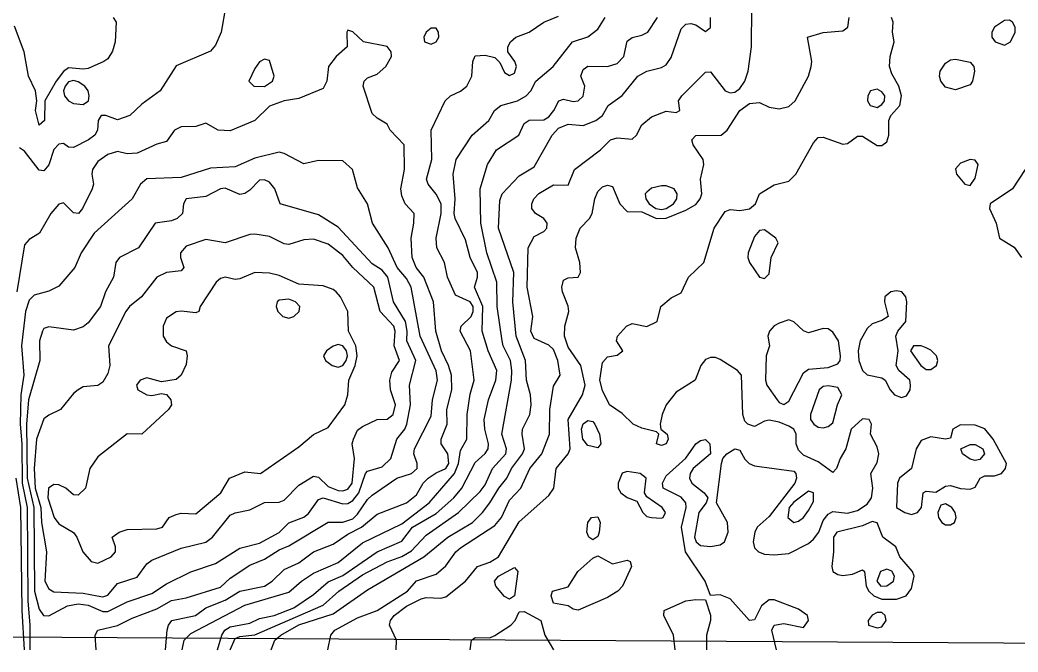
# Model space of a CAD drawing. Extents: x 425119 to 428731, y 1576976 to 1581037.
# Drawn here: x 427095 to 427706, y 1576976 to 1577363 of the extents above; entities that cross this region are included whole.
import ezdxf

# ---------------------------------------------------------------- set-up
doc = ezdxf.new("R2010")
doc.units = 21
doc.header["$MEASUREMENT"] = 0
for name, color, linetype in [('C-TOPO-MAJR', 3, 'Continuous'), ('C-TOPO-MINR', 8, 'Continuous'), ('G-ANNO-AOI', 6, 'Continuous')]:
    doc.layers.add(name, color=color, linetype=linetype)

msp = doc.modelspace()

# ---------------------------------------------------------------- linework, layer by layer
at = {"layer": 'C-TOPO-MAJR'}
for points, elevation in [([(427283.21, 1576977.5), (427285.05, 1576986.5), (427287.6, 1576989.5), (427301.5, 1576997.08), (427313.5, 1577001.67), (427331.95, 1577013.5), (427337.5, 1577019.65), (427349.5, 1577023.89), (427355.5, 1577028.83), (427361.57, 1577037.5), (427364.5, 1577040.01), (427385.5, 1577053.51), (427389.54, 1577058.5), (427394.5, 1577069.07), (427401.44, 1577076.5), (427406.88, 1577088.5), (427414.24, 1577097.5), (427418.92, 1577109.5), (427419.1, 1577124.5), (427421.5, 1577138.82), (427425.43, 1577145.5), (427424.06, 1577154.5), (427421.5, 1577161.25), (427418.5, 1577163.9), (427409.5, 1577167.91), (427407.47, 1577172.5), (427408.71, 1577181.5), (427405.29, 1577199.5), (427405.97, 1577223.5), (427409.5, 1577230.46), (427415.5, 1577233.58), (427417.26, 1577235.5), (427417.54, 1577238.5), (427415.5, 1577241.35), (427410.49, 1577244.5), (427408.25, 1577247.5), (427408.08, 1577250.5), (427409.32, 1577253.5), (427412.5, 1577256.66), (427421.5, 1577262.13), (427430.5, 1577261.89), (427434.37, 1577271.5), (427450.19, 1577283.5), (427456.27, 1577289.5), (427460.5, 1577290.83), (427469.5, 1577290.07), (427472.28, 1577292.5), (427475.5, 1577298.74), (427481.5, 1577303.75), (427490.5, 1577307.05), (427496.5, 1577306.4), (427498.72, 1577307.5), (427497.97, 1577313.5), (427499.93, 1577316.5), (427514.5, 1577331.02), (427517.5, 1577331.1), (427526.55, 1577319.5), (427529.5, 1577318.38), (427532.5, 1577318.81), (427535.5, 1577320.92), (427538.62, 1577325.5), (427540.57, 1577331.5), (427542.61, 1577346.5), (427542.91, 1577370.5)], 70), ([(427183.9, 1576977.5), (427184.86, 1576989.5), (427185.65, 1576992.5), (427187.77, 1576995.5), (427202.23, 1576998.5), (427208.5, 1577003.28), (427220.5, 1577007.92), (427229.5, 1577013.37), (427244.53, 1577016.5), (427249.14, 1577019.5), (427256.5, 1577026.62), (427265.5, 1577030.77), (427274.5, 1577037.45), (427286.5, 1577042.19), (427295.5, 1577048.31), (427303.97, 1577052.5), (427313.5, 1577060.56), (427331.5, 1577067.36), (427337.5, 1577072.31), (427341.67, 1577079.5), (427344.63, 1577082.5), (427349.5, 1577085.88), (427355.5, 1577088.46), (427357.31, 1577091.5), (427356.82, 1577097.5), (427352.62, 1577103.5), (427352.61, 1577106.5), (427356.38, 1577115.5), (427356.14, 1577124.5), (427359.1, 1577136.5), (427358.95, 1577145.5), (427357.18, 1577151.5), (427352.91, 1577160.5), (427349.45, 1577172.5), (427348, 1577190.5), (427342.14, 1577205.5), (427337.29, 1577211.5), (427335, 1577217.5), (427334.2, 1577229.5), (427336.01, 1577238.5), (427336.07, 1577244.5), (427330.59, 1577250.5), (427328.5, 1577255.29), (427327.94, 1577259.5), (427330.19, 1577271.5), (427330, 1577286.5), (427321.34, 1577295.5), (427319.5, 1577299.22), (427313.5, 1577302.78), (427310.5, 1577305.71), (427304.81, 1577322.5), (427305.53, 1577325.5), (427307.5, 1577327.58), (427313.5, 1577329.83), (427318.7, 1577334.5), (427322.22, 1577340.5), (427322.14, 1577343.5), (427319.5, 1577346.63), (427305.05, 1577349.5), (427298.5, 1577355.72), (427295.5, 1577356.65), (427294.84, 1577355.5), (427295.02, 1577346.5), (427288.44, 1577340.5), (427283.71, 1577334.5), (427282.76, 1577325.5), (427280.5, 1577321.05), (427265.5, 1577314.92), (427256.5, 1577313.43), (427247.5, 1577310.09), (427238.5, 1577301.47), (427223.5, 1577295.08), (427216.13, 1577295.5), (427208.5, 1577299.7), (427202.5, 1577297.82), (427193.5, 1577297.48), (427189.43, 1577295.5), (427184.5, 1577288.49), (427178.5, 1577286.99), (427166.5, 1577281.35), (427160.5, 1577280.92), (427154.5, 1577282.46), (427148.5, 1577280.6), (427142.5, 1577276.4), (427139.17, 1577271.5), (427138.75, 1577268.5), (427139.72, 1577262.5), (427139.09, 1577259.5), (427133.11, 1577247.5), (427130.72, 1577244.5), (427127.5, 1577244.98), (427121.5, 1577250.93), (427118.5, 1577250.27), (427113.72, 1577244.5), (427106.79, 1577232.5), (427100.5, 1577228.63), (427097.5, 1577225.38), (427092.84, 1577196.5)], 75), ([(427092.33, 1577082.5), (427095.15, 1577064.5), (427096.02, 1577001.5), (427097.39, 1576977.5)], 75)]:
    msp.add_lwpolyline(points, dxfattribs=dict(at, elevation=elevation))
for points, elevation in [([(427342.47, 1577349.5), (427346.5, 1577348.11), (427349.63, 1577349.5), (427351.13, 1577352.5), (427351.09, 1577355.5), (427349.5, 1577357.98), (427346.5, 1577358), (427343.53, 1577355.5), (427342.14, 1577352.5), (427342.47, 1577349.5)], 75), ([(427237.88, 1577322.5), (427244.5, 1577322.29), (427249.42, 1577325.5), (427250.49, 1577328.5), (427247.5, 1577338.2), (427244.5, 1577338.94), (427241.5, 1577337.36), (427238.5, 1577333.22), (427235, 1577325.5), (427237.88, 1577322.5)], 75), ([(427484.11, 1577247.5), (427487.5, 1577246.91), (427490.5, 1577247.53), (427494.94, 1577250.5), (427496.84, 1577253.5), (427497.11, 1577256.5), (427495.26, 1577259.5), (427490.5, 1577261.44), (427487.5, 1577261.53), (427481.5, 1577259.99), (427478.5, 1577257.5), (427477.6, 1577256.5), (427477.92, 1577253.5), (427479.98, 1577250.5), (427484.11, 1577247.5)], 70), ([(427255.78, 1577181.5), (427259.5, 1577180.55), (427262.5, 1577181.49), (427265.82, 1577184.5), (427266.05, 1577187.5), (427263.43, 1577190.5), (427259.5, 1577192.06), (427253.5, 1577191.51), (427252.32, 1577190.5), (427251.66, 1577187.5), (427252.67, 1577184.5), (427255.78, 1577181.5)], 80), ([(427285.9, 1577151.5), (427289.5, 1577150.56), (427292.38, 1577151.5), (427294.53, 1577154.5), (427295.24, 1577157.5), (427294.68, 1577160.5), (427292.5, 1577163.57), (427289.5, 1577164.34), (427286.5, 1577163.25), (427282.4, 1577160.5), (427280.68, 1577157.5), (427281.77, 1577154.5), (427285.9, 1577151.5)], 80)]:
    msp.add_lwpolyline(points, close=True, dxfattribs=dict(at, elevation=elevation))
at = {"layer": 'C-TOPO-MINR'}
for points, elevation in [([(427220.67, 1577370.5), (427217.92, 1577355.5), (427214.5, 1577347.52), (427211.5, 1577343.77), (427190.5, 1577334.86), (427180.53, 1577319.5), (427169.5, 1577311.38), (427161.99, 1577304.5), (427154.5, 1577301.82), (427147.33, 1577304.5), (427144.41, 1577304.5), (427142.58, 1577301.5), (427142.17, 1577295.5), (427140.56, 1577292.5), (427136.82, 1577289.5), (427127.5, 1577284.88), (427124.5, 1577285.14), (427121.5, 1577287.39), (427118.5, 1577286.84), (427115.5, 1577283.64), (427112.5, 1577274.21), (427109.5, 1577270.57), (427106.5, 1577271), (427097.5, 1577282.69), (427094.5, 1577284.59)], 74), ([(427151.81, 1577364.5), (427153.61, 1577361.5), (427153.13, 1577349.5), (427151.5, 1577343.74), (427148.5, 1577339.2), (427146.23, 1577337.5), (427136.5, 1577333.26), (427133.5, 1577332.73), (427124.5, 1577333.56), (427121.5, 1577331.47), (427116.97, 1577325.5), (427110.1, 1577313.5), (427109.79, 1577301.5), (427106.5, 1577298.57), (427104.25, 1577307.5), (427105.21, 1577313.5), (427104.26, 1577319.5), (427099.93, 1577328.5), (427097.46, 1577343.5), (427091.5, 1577359.17)], 73), ([(427194.1, 1576977.5), (427195.42, 1576983.5), (427199.5, 1576987.46), (427232.5, 1577004.77), (427259.5, 1577012.7), (427267.17, 1577019.5), (427274.5, 1577024.44), (427289.5, 1577030.85), (427304.5, 1577042.94), (427328.5, 1577054.62), (427345.37, 1577067.5), (427360.83, 1577085.5), (427363.19, 1577091.5), (427364.5, 1577099.38), (427368.47, 1577106.5), (427368.65, 1577121.5), (427370.5, 1577134.03), (427372.82, 1577142.5), (427370.66, 1577160.5), (427364.22, 1577172.5), (427364.85, 1577175.5), (427371.04, 1577181.5), (427372.27, 1577184.5), (427372.23, 1577187.5), (427370.4, 1577190.5), (427361.5, 1577194.53), (427356.44, 1577205.5), (427354.79, 1577214.5), (427350.1, 1577223.5), (427349.65, 1577229.5), (427352.72, 1577244.5), (427352.56, 1577250.5), (427349.5, 1577256.25), (427344.6, 1577262.5), (427343.75, 1577265.5), (427346.94, 1577277.5), (427346.54, 1577295.5), (427355.19, 1577313.5), (427358.36, 1577316.5), (427364.5, 1577319.29), (427368.42, 1577322.5), (427371.36, 1577328.5), (427372.06, 1577337.5), (427373.5, 1577340.9), (427379.5, 1577341.39), (427385.5, 1577340.01), (427388.5, 1577336.97), (427391.5, 1577330.72), (427394.5, 1577329), (427397.5, 1577330.37), (427398.85, 1577334.5), (427397.85, 1577337.5), (427393.43, 1577343.5), (427393.57, 1577346.5), (427395.02, 1577349.5), (427398.4, 1577352.5), (427406.5, 1577355.53), (427415.49, 1577361.5), (427424.5, 1577365.25)], 74), ([(427215.83, 1576977.5), (427218.29, 1576986.5), (427220.25, 1576989.5), (427223.5, 1576991.66), (427235.5, 1576993.87), (427241.5, 1576996.62), (427250.5, 1576998.47), (427262.5, 1577003.26), (427274.5, 1577011.33), (427283.5, 1577019.02), (427292.5, 1577023.07), (427313.5, 1577037.44), (427328.5, 1577043.95), (427335.2, 1577052.5), (427349.5, 1577060.84), (427360.37, 1577070.5), (427365.33, 1577076.5), (427373.5, 1577092.11), (427379.5, 1577097.69), (427381.35, 1577100.5), (427381.62, 1577103.5), (427379.34, 1577112.5), (427379.01, 1577118.5), (427381.7, 1577130.5), (427386.19, 1577142.5), (427386.69, 1577148.5), (427381.47, 1577160.5), (427377.8, 1577172.5), (427378.21, 1577187.5), (427373, 1577199.5), (427374.88, 1577205.5), (427374.85, 1577208.5), (427370.36, 1577217.5), (427367.5, 1577228.33), (427361.17, 1577241.5), (427360.53, 1577244.5), (427361.27, 1577253.5), (427360.05, 1577268.5), (427361.91, 1577277.5), (427371.66, 1577292.5), (427381.76, 1577301.5), (427385.26, 1577307.5), (427389.19, 1577310.5), (427399.33, 1577313.5), (427404.76, 1577316.5), (427407.46, 1577319.5), (427410.55, 1577325.5), (427421.27, 1577334.5), (427433.13, 1577349.5), (427442.5, 1577352.7), (427448.5, 1577357.24), (427452.99, 1577364.5)], 73), ([(427223.56, 1576977.5), (427226.5, 1576984.46), (427229.5, 1576985.69), (427238.5, 1576986.58), (427280.5, 1577004.87), (427290.11, 1577013.5), (427304.5, 1577023.43), (427319.5, 1577031.42), (427328.5, 1577034.64), (427334.5, 1577038.07), (427343.5, 1577047.7), (427363.31, 1577061.5), (427376.5, 1577074.35), (427379.5, 1577078.43), (427384.12, 1577088.5), (427392.25, 1577097.5), (427392.6, 1577100.5), (427389.87, 1577109.5), (427395.74, 1577142.5), (427395.84, 1577148.5), (427395.17, 1577154.5), (427390.56, 1577163.5), (427389.9, 1577166.5), (427386.92, 1577187.5), (427386.75, 1577202.5), (427380.61, 1577220.5), (427376.89, 1577238.5), (427376.58, 1577259.5), (427381.08, 1577274.5), (427386.55, 1577283.5), (427400.17, 1577292.5), (427403.5, 1577299.67), (427406.5, 1577301.56), (427415.5, 1577301.82), (427418.5, 1577303.75), (427421.62, 1577307.5), (427424.61, 1577313.5), (427427.5, 1577314.47), (427433.5, 1577313.07), (427436.5, 1577313.49), (427439.5, 1577316.34), (427440.7, 1577322.5), (427438.16, 1577328.5), (427439.5, 1577332.67), (427442.5, 1577334.75), (427454.5, 1577334.47), (427460.5, 1577336.21), (427464.43, 1577340.5), (427466.5, 1577349.97), (427469.5, 1577352.27), (427475.5, 1577353.63), (427479.17, 1577355.5), (427485.04, 1577364.5)], 72), ([(427248.64, 1576977.5), (427250.88, 1576983.5), (427254.57, 1576986.5), (427265.5, 1576992.71), (427286.5, 1576999.43), (427307.5, 1577014.2), (427342.05, 1577034.5), (427356.74, 1577046.5), (427371.75, 1577055.5), (427377.93, 1577061.5), (427382.5, 1577067.51), (427387.91, 1577076.5), (427392.83, 1577082.5), (427395.76, 1577088.5), (427402.5, 1577097.5), (427403.59, 1577100.5), (427402.16, 1577109.5), (427402.52, 1577112.5), (427406.84, 1577121.5), (427407.73, 1577127.5), (427407.31, 1577133.5), (427404.9, 1577142.5), (427404.27, 1577154.5), (427398.56, 1577169.5), (427396.53, 1577190.5), (427397.15, 1577208.5), (427387.83, 1577235.5), (427388.5, 1577252.45), (427390.02, 1577256.5), (427400.5, 1577267.64), (427409.5, 1577273.12), (427420.62, 1577292.5), (427424.5, 1577296.72), (427430.5, 1577299.09), (427439.5, 1577298.36), (427447.24, 1577301.5), (427451.41, 1577304.5), (427454.89, 1577310.5), (427463.5, 1577316.74), (427473, 1577328.5), (427478.5, 1577331.65), (427487.5, 1577333.79), (427490.5, 1577335.38), (427493.5, 1577340.04), (427499.5, 1577357.43), (427502.5, 1577360.32), (427505.5, 1577360.77), (427508.5, 1577359.94), (427514.5, 1577355.82), (427517.5, 1577358.33), (427517.51, 1577364.5)], 71), ([(427325.02, 1576977.5), (427325.26, 1576983.5), (427321.11, 1576992.5), (427321.68, 1576995.5), (427323.79, 1576998.5), (427331.5, 1577004.32), (427340.5, 1577008.62), (427343.5, 1577009.56), (427352.5, 1577009.02), (427355.5, 1577009.83), (427367.57, 1577019.5), (427374.84, 1577028.5), (427382.5, 1577031.24), (427387.73, 1577034.5), (427400.5, 1577055.87), (427418.5, 1577072), (427421.54, 1577076.5), (427423.12, 1577088.5), (427430.5, 1577097.42), (427431.65, 1577100.5), (427430.39, 1577118.5), (427439.09, 1577133.5), (427440.84, 1577139.5), (427438.23, 1577151.5), (427430.5, 1577162.72), (427428.1, 1577169.5), (427428.38, 1577175.5), (427430.79, 1577184.5), (427430.5, 1577187.85), (427426.84, 1577196.5), (427426.51, 1577199.5), (427427.5, 1577203.66), (427430.5, 1577205.18), (427436.5, 1577205.51), (427437.93, 1577208.5), (427437.5, 1577214.5), (427434.85, 1577223.5), (427435.24, 1577229.5), (427437.82, 1577235.5), (427443.52, 1577241.5), (427445.11, 1577244.5), (427446.73, 1577253.5), (427448.5, 1577258.04), (427451.5, 1577260.73), (427454.5, 1577261.83), (427457.5, 1577260.93), (427462.12, 1577250.5), (427466.5, 1577245.77), (427475.5, 1577245.49), (427484.5, 1577241.5), (427490.5, 1577241.66), (427502.5, 1577246.45), (427508.5, 1577250), (427511.22, 1577253.5), (427512.14, 1577256.5), (427511.39, 1577265.5), (427513.49, 1577274.5), (427513.05, 1577277.5), (427507.02, 1577286.5), (427506.15, 1577289.5), (427508.5, 1577292.31), (427524.13, 1577292.5), (427527.65, 1577295.5), (427535.44, 1577307.5), (427541.5, 1577311.89), (427547.5, 1577312.47), (427553.5, 1577309.47), (427559.5, 1577308.62), (427565.5, 1577309.99), (427569.4, 1577313.5), (427577.55, 1577328.5), (427579.08, 1577334.5), (427579.49, 1577337.5), (427576.85, 1577352.5), (427586.5, 1577355.18), (427598.5, 1577356.37), (427601.54, 1577358.5), (427602.46, 1577364.5)], 69), ([(427557.99, 1576977.5), (427555.12, 1576989.5), (427556.44, 1576992.5), (427562.5, 1576993.54), (427574.5, 1576991.2), (427577.58, 1576995.5), (427576.99, 1576998.5), (427571.5, 1577002.43), (427556.5, 1577008.14), (427553.5, 1577008.18), (427548.77, 1577004.5), (427544.5, 1576995.79), (427541.5, 1576995.49), (427529.5, 1577008.61), (427523.5, 1577011.2), (427517.5, 1577010.77), (427514.24, 1577019.5), (427502.23, 1577037.5), (427499.75, 1577052.5), (427502.55, 1577064.5), (427502.35, 1577067.5), (427499.5, 1577070.85), (427488.51, 1577076.5), (427488.15, 1577079.5), (427490.5, 1577084.01), (427502.5, 1577094.78), (427508.64, 1577103.5), (427511.5, 1577105.56), (427514.5, 1577106.11), (427517.05, 1577103.5), (427517.57, 1577097.5), (427506.93, 1577088.5), (427505.14, 1577085.5), (427504.78, 1577082.5), (427506.07, 1577079.5), (427513.56, 1577073.5), (427515.88, 1577070.5), (427514.8, 1577067.5), (427510.45, 1577061.5), (427507.76, 1577046.5), (427508.73, 1577043.5), (427511.5, 1577041.36), (427517.5, 1577040.68), (427523.5, 1577041.67), (427526.16, 1577043.5), (427528.28, 1577049.5), (427527.97, 1577055.5), (427521.18, 1577067.5), (427524.19, 1577091.5), (427524.99, 1577094.5), (427527.54, 1577097.5), (427532.5, 1577100.41), (427535.5, 1577099.7), (427538.5, 1577094.26), (427541.25, 1577091.5), (427544.5, 1577090.17), (427568.5, 1577086.75), (427569.77, 1577085.5), (427570.15, 1577082.5), (427569.11, 1577079.5), (427553.5, 1577059.08), (427546.07, 1577052.5), (427544.6, 1577049.5), (427543.61, 1577043.5), (427544.5, 1577039.95), (427546.84, 1577037.5), (427550.5, 1577036.05), (427556.5, 1577035.54), (427565.5, 1577036.4), (427577.5, 1577042.5), (427580.5, 1577045.12), (427583.89, 1577049.5), (427586.5, 1577056.58), (427589.5, 1577060.56), (427592.5, 1577062.23), (427601.5, 1577061.23), (427607.5, 1577062.74), (427613.5, 1577066.69), (427616.09, 1577070.5), (427616.98, 1577076.5), (427615.76, 1577085.5), (427619.5, 1577092.07), (427620.55, 1577097.5), (427619.5, 1577101.76), (427615.53, 1577109.5), (427616.07, 1577115.5), (427614.68, 1577118.5), (427610.5, 1577118.83), (427603.59, 1577112.5), (427600.43, 1577100.5), (427596.86, 1577094.5), (427594.7, 1577088.5), (427592.5, 1577085.94), (427583.5, 1577092.52), (427574.5, 1577096.69), (427571.5, 1577099.69), (427570.05, 1577103.5), (427569.95, 1577109.5), (427568.56, 1577112.5), (427565.5, 1577114.37), (427559.5, 1577116.81), (427553.5, 1577117.97), (427550.5, 1577117.38), (427544.5, 1577114.08), (427540.33, 1577115.5), (427538.5, 1577117.5), (427537.41, 1577121.5), (427536.55, 1577145.5), (427534.08, 1577148.5), (427523.5, 1577155.12), (427520.5, 1577156.41), (427517.5, 1577156.46), (427514.5, 1577155.08), (427511.69, 1577151.5), (427508.14, 1577142.5), (427496.5, 1577135.18), (427490.31, 1577127.5), (427487.86, 1577121.5), (427486.74, 1577115.5), (427487.12, 1577112.5), (427490.93, 1577109.5), (427491.6, 1577106.5), (427490.39, 1577103.5), (427487.5, 1577102.61), (427484.5, 1577103.47), (427485.96, 1577109.5), (427484.5, 1577110.99), (427475.5, 1577113.2), (427470.21, 1577115.5), (427463.5, 1577122.05), (427455.7, 1577127.5), (427451.5, 1577136.1), (427449.85, 1577142.5), (427451.5, 1577153.35), (427454.5, 1577156.86), (427460.5, 1577157.78), (427463.78, 1577160.5), (427460.02, 1577166.5), (427460.51, 1577169.5), (427466.05, 1577175.5), (427469.5, 1577177.2), (427478.5, 1577175.4), (427484.92, 1577178.5), (427487.13, 1577187.5), (427493.5, 1577192.89), (427499.5, 1577196.03), (427504.09, 1577205.5), (427513.45, 1577214.5), (427519.83, 1577235.5), (427526.5, 1577245.77), (427529.5, 1577247.05), (427535.5, 1577246.24), (427541.5, 1577247.39), (427545.18, 1577250.5), (427547.62, 1577256.5), (427556.5, 1577261.97), (427565.5, 1577264.19), (427569.69, 1577268.5), (427580.5, 1577287.83), (427583.5, 1577291), (427586.5, 1577291.28), (427598.5, 1577286.99), (427601.5, 1577287.4), (427607.5, 1577291.82), (427610.5, 1577291.79), (427619.5, 1577286.15), (427622.5, 1577286.15), (427625.5, 1577288.3), (427626.7, 1577292.5), (427626.71, 1577301.5), (427627.91, 1577304.5), (427633.36, 1577310.5), (427634.54, 1577316.5), (427632.93, 1577322.5), (427628.5, 1577330.02), (427627.15, 1577334.5), (427627.47, 1577340.5), (427629.89, 1577349.5), (427628.91, 1577355.5), (427629.43, 1577361.5), (427628.42, 1577364.5)], 68), ([(427141.42, 1576977.5), (427140.8, 1576986.5), (427142.54, 1576989.5), (427154.5, 1576992.47), (427163.5, 1576996.91), (427178.5, 1577002.51), (427187.5, 1577007.65), (427196.5, 1577009.4), (427217.5, 1577015.93), (427223.5, 1577021.27), (427235.5, 1577029.4), (427244.5, 1577033.01), (427253.5, 1577038.61), (427259.5, 1577041.05), (427283.5, 1577055.69), (427292.5, 1577055.55), (427298.5, 1577057.74), (427301.5, 1577060.58), (427307.5, 1577069.54), (427310.5, 1577072.06), (427325.5, 1577082.45), (427334.51, 1577085.5), (427337.95, 1577088.5), (427337.92, 1577091.5), (427336.02, 1577097.5), (427336.41, 1577100.5), (427346.5, 1577120.39), (427347.31, 1577130.5), (427350.34, 1577142.5), (427349.5, 1577148.14), (427339.8, 1577169.5), (427334.39, 1577199.5), (427331.5, 1577204.66), (427325.7, 1577211.5), (427320.12, 1577223.5), (427310.59, 1577238.5), (427307.65, 1577250.5), (427301.5, 1577260.22), (427298.4, 1577271.5), (427292.5, 1577276.65), (427277.5, 1577276.94), (427268.5, 1577274.92), (427256.5, 1577281.3), (427253.5, 1577281.98), (427238.5, 1577278.4), (427226.5, 1577273.05), (427211.5, 1577272.17), (427193.5, 1577266.58), (427172.5, 1577265.78), (427168.61, 1577262.5), (427163.51, 1577253.5), (427140.18, 1577232.5), (427132.24, 1577220.5), (427128.29, 1577211.5), (427118.5, 1577200.04), (427112.5, 1577196.94), (427103.5, 1577194.45), (427100.5, 1577191.5), (427098.12, 1577184.5), (427095.7, 1577163.5), (427097.09, 1577145.5), (427095.39, 1577133.5), (427094.84, 1577115.5), (427095.89, 1577103.5), (427096.11, 1577079.5), (427099.21, 1577064.5), (427099.6, 1577007.5), (427100.85, 1576992.5), (427100.9, 1576977.5)], 76), ([(427710.25, 1577271.5), (427702.41, 1577259.5), (427688.66, 1577250.5), (427688.24, 1577247.5), (427692.37, 1577238.5), (427694.45, 1577229.5), (427703.5, 1577223.95), (427707.86, 1577217.5)], 68), ([(427495.81, 1576977.5), (427494.96, 1576986.5), (427488.91, 1576998.5), (427489.24, 1577001.5), (427502.5, 1577007.39), (427508.5, 1577008.32), (427514.5, 1577008.16), (427517.5, 1576998.75), (427517.56, 1576995.5), (427515.17, 1576986.5), (427515.07, 1576977.5)], 68), ([(427370.46, 1576977.5), (427371.3, 1576983.5), (427373.5, 1576985.08), (427382.5, 1576984.86), (427385.5, 1576986.3), (427395.38, 1576992.5), (427398.01, 1576995.5), (427400.5, 1577000.79), (427403.5, 1577000.9), (427413.74, 1576995.5), (427416.03, 1576986.5), (427421.38, 1576977.5)], 68)]:
    msp.add_lwpolyline(points, dxfattribs=dict(at, elevation=elevation))
for points, elevation in [([(427691.87, 1577349.5), (427697.5, 1577347.52), (427701.12, 1577349.5), (427704.1, 1577355.5), (427704.09, 1577358.5), (427702.47, 1577361.5), (427700.5, 1577362.84), (427697.5, 1577362.69), (427691.48, 1577358.5), (427689.74, 1577355.5), (427689.84, 1577352.5), (427691.87, 1577349.5)], 68), ([(427661.5, 1577321.75), (427658.57, 1577325.5), (427657.71, 1577328.5), (427658.15, 1577331.5), (427661.5, 1577336.57), (427664.5, 1577338.52), (427667.5, 1577338.92), (427676.5, 1577337.02), (427678.69, 1577334.5), (427679.1, 1577331.5), (427678.01, 1577325.5), (427676.5, 1577323.17), (427667.5, 1577320.13), (427661.5, 1577321.75)], 67), ([(427124.42, 1577313.5), (427127.5, 1577311.73), (427133.5, 1577311.14), (427136.66, 1577313.5), (427137.25, 1577316.5), (427136.59, 1577319.5), (427134.47, 1577322.5), (427130.5, 1577325.03), (427127.5, 1577325.87), (427124.5, 1577324.98), (427122.41, 1577322.5), (427121.49, 1577319.5), (427122.04, 1577316.5), (427124.42, 1577313.5)], 74), ([(427615.37, 1577310.5), (427619.5, 1577309.29), (427622.5, 1577311.1), (427624.13, 1577313.5), (427624.18, 1577316.5), (427622.5, 1577319.03), (427619.5, 1577320.61), (427615.56, 1577319.5), (427613.77, 1577316.5), (427613.71, 1577313.5), (427615.37, 1577310.5)], 69), ([(427673.22, 1577262.5), (427676.5, 1577261.57), (427679.5, 1577266.03), (427681.31, 1577274.5), (427679.5, 1577277.22), (427676.5, 1577277.53), (427670.5, 1577275.32), (427667.5, 1577271.8), (427668.04, 1577268.5), (427673.22, 1577262.5)], 68), ([(427109.27, 1576998.5), (427112.5, 1576998.35), (427123.87, 1577004.5), (427130.5, 1577005.59), (427136.5, 1577004.87), (427145.5, 1577001.05), (427148.5, 1577000.95), (427160.5, 1577006.9), (427175.5, 1577011.97), (427184.5, 1577017.95), (427199.5, 1577025.32), (427214.5, 1577030.35), (427229.5, 1577039.79), (427241.5, 1577042.83), (427253.5, 1577049.3), (427259.5, 1577055.25), (427268.5, 1577058.73), (427271.5, 1577060.83), (427277.5, 1577069.57), (427280.5, 1577070.57), (427292.5, 1577066.85), (427295.5, 1577067.05), (427298.5, 1577068.92), (427302.24, 1577073.5), (427306.29, 1577085.5), (427307.5, 1577086.93), (427316.5, 1577089.44), (427321.8, 1577094.5), (427325.5, 1577106.48), (427330.45, 1577112.5), (427331.64, 1577115.5), (427333.97, 1577127.5), (427333.27, 1577139.5), (427337.06, 1577154.5), (427331.62, 1577166.5), (427331.94, 1577172.5), (427330.73, 1577178.5), (427323.56, 1577190.5), (427320.09, 1577205.5), (427316.5, 1577209.74), (427310.5, 1577213.64), (427289.5, 1577236.04), (427277.5, 1577243.6), (427254.14, 1577250.5), (427250.81, 1577259.5), (427247.5, 1577263.61), (427244.5, 1577265.13), (427241.5, 1577264.83), (427235.5, 1577258.68), (427232.5, 1577256.71), (427229.5, 1577256.1), (427220.5, 1577259.97), (427217.5, 1577259.55), (427208.5, 1577254.9), (427196.5, 1577253.51), (427194.87, 1577250.5), (427194.23, 1577244.5), (427191.07, 1577241.5), (427187.5, 1577240.02), (427177.56, 1577238.5), (427167.4, 1577223.5), (427155.71, 1577217.5), (427153.51, 1577214.5), (427152.04, 1577205.5), (427147.22, 1577196.5), (427144.1, 1577187.5), (427136.5, 1577177.65), (427133.5, 1577175.14), (427127.5, 1577173.12), (427112.5, 1577175.21), (427109.5, 1577174.06), (427108.6, 1577172.5), (427106.74, 1577166.5), (427106.9, 1577154.5), (427100.01, 1577130.5), (427098.85, 1577115.5), (427099.3, 1577082.5), (427103.2, 1577064.5), (427103.66, 1577013.5), (427106.5, 1577002.37), (427109.27, 1576998.5)], 77), ([(427547.46, 1577205.5), (427550.5, 1577204.81), (427553.5, 1577207.61), (427554.74, 1577217.5), (427559.04, 1577226.5), (427557.52, 1577229.5), (427550.5, 1577234.45), (427547.5, 1577234.01), (427544.5, 1577230.42), (427540.65, 1577220.5), (427540.41, 1577217.5), (427541.43, 1577214.5), (427547.46, 1577205.5)], 68), ([(427142.16, 1577010.5), (427145.5, 1577009.99), (427148.5, 1577010.9), (427154.5, 1577018.09), (427166.5, 1577021.94), (427172.5, 1577030.18), (427175.5, 1577032.35), (427193.5, 1577039.79), (427208.5, 1577043.38), (427212.65, 1577046.5), (427223.5, 1577059.9), (427226.5, 1577061.36), (427235.5, 1577063.1), (427244.5, 1577067.65), (427253.5, 1577067.95), (427256.5, 1577069.14), (427265.5, 1577078.24), (427274.5, 1577083.78), (427277.5, 1577083.24), (427283.5, 1577077.5), (427289.5, 1577075.07), (427292.5, 1577074.84), (427295.5, 1577075.83), (427298.21, 1577079.5), (427299.59, 1577094.5), (427298.27, 1577103.5), (427298.99, 1577106.5), (427301.5, 1577111.91), (427304.5, 1577114.2), (427313.5, 1577118.4), (427319.5, 1577118.73), (427323.35, 1577121.5), (427324.76, 1577127.5), (427321.64, 1577136.5), (427321.2, 1577142.5), (427322.5, 1577147.32), (427327.23, 1577154.5), (427323.9, 1577163.5), (427324.49, 1577172.5), (427323.63, 1577175.5), (427315.41, 1577184.5), (427311.45, 1577199.5), (427298.55, 1577211.5), (427292.5, 1577218.85), (427283.5, 1577225.68), (427274.5, 1577228.89), (427268.5, 1577228.33), (427259.5, 1577225.62), (427256.5, 1577225.86), (427247.5, 1577230.36), (427238.5, 1577231.83), (427235.5, 1577231.72), (427220.5, 1577226.5), (427208.5, 1577228.55), (427196.5, 1577224.57), (427193.1, 1577220.5), (427193.13, 1577217.5), (427195.12, 1577211.5), (427193.5, 1577209.4), (427184.5, 1577208.46), (427178.5, 1577205.53), (427169.2, 1577193.5), (427161.84, 1577187.5), (427159.57, 1577184.5), (427148.91, 1577163.5), (427149.85, 1577151.5), (427148.5, 1577146.69), (427145.5, 1577141.37), (427142.5, 1577139.28), (427133.5, 1577138.44), (427130.5, 1577136.57), (427127.5, 1577134.32), (427119.65, 1577124.5), (427112.5, 1577121.16), (427109.5, 1577118.76), (427104.99, 1577106.5), (427103.49, 1577088.5), (427104.19, 1577076.5), (427107.56, 1577064.5), (427108.01, 1577055.5), (427111.11, 1577037.5), (427110.12, 1577019.5), (427112.5, 1577014.81), (427115.5, 1577012.94), (427133.5, 1577012.24), (427142.16, 1577010.5)], 78), ([(427138.41, 1577031.5), (427142.5, 1577030.49), (427150.6, 1577034.5), (427153.19, 1577037.5), (427153.31, 1577040.5), (427151.25, 1577046.5), (427155.48, 1577049.5), (427160.5, 1577051.09), (427178.5, 1577051.45), (427182.07, 1577052.5), (427186.2, 1577058.5), (427190.5, 1577060.23), (427193.5, 1577061.09), (427202.5, 1577060.74), (427217.83, 1577073.5), (427223.09, 1577082.5), (427232.5, 1577086.32), (427242, 1577085.5), (427265.5, 1577101.64), (427274.5, 1577109.2), (427283.5, 1577113.51), (427293.73, 1577127.5), (427295.44, 1577133.5), (427296.05, 1577142.5), (427299.93, 1577151.5), (427301.19, 1577157.5), (427300.32, 1577163.5), (427295.93, 1577172.5), (427295.53, 1577184.5), (427291.13, 1577193.5), (427288.43, 1577196.5), (427286.5, 1577198.06), (427280.5, 1577200.15), (427265.5, 1577201.31), (427253.5, 1577206.57), (427247.5, 1577207.92), (427238.5, 1577208.32), (427229.5, 1577204.43), (427226.5, 1577204.05), (427220.5, 1577205.62), (427217.5, 1577204.73), (427214.9, 1577202.5), (427205.06, 1577187.5), (427204.27, 1577184.5), (427202.5, 1577183.63), (427193.5, 1577184.81), (427190.5, 1577184.29), (427184.5, 1577180.46), (427182.37, 1577175.5), (427182.47, 1577169.5), (427184.5, 1577165.93), (427187.5, 1577163.46), (427196.55, 1577160.5), (427197.21, 1577157.5), (427196.5, 1577152.02), (427193.5, 1577145.58), (427190.5, 1577142.86), (427181.5, 1577141.59), (427172.5, 1577143.96), (427168.35, 1577142.5), (427166.15, 1577139.5), (427166.9, 1577136.5), (427172.5, 1577133.49), (427175.5, 1577133.13), (427181.5, 1577134.45), (427184.5, 1577133.75), (427187.18, 1577130.5), (427187.53, 1577127.5), (427185.73, 1577124.5), (427169.5, 1577109.38), (427160.5, 1577109.6), (427142.5, 1577095.58), (427137.5, 1577088.5), (427134.95, 1577076.5), (427130.5, 1577072.18), (427127.5, 1577072.35), (427122.8, 1577076.5), (427118.5, 1577078.48), (427115.5, 1577078.58), (427112.22, 1577076.5), (427111.79, 1577070.5), (427115.65, 1577058.5), (427118.5, 1577054.61), (427127.5, 1577049.23), (427129.59, 1577046.5), (427133.35, 1577037.5), (427138.41, 1577031.5)], 79), ([(427630.25, 1577133.5), (427634.5, 1577131.9), (427637.5, 1577133), (427639.74, 1577136.5), (427640.05, 1577139.5), (427639.5, 1577142.5), (427632.83, 1577148.5), (427631.22, 1577151.5), (427632.37, 1577160.5), (427631.05, 1577169.5), (427632.25, 1577172.5), (427637.02, 1577178.5), (427637.83, 1577190.5), (427637.22, 1577193.5), (427634.7, 1577196.5), (427631.5, 1577197.22), (427627.93, 1577196.5), (427624.3, 1577193.5), (427623.96, 1577190.5), (427626.3, 1577181.5), (427622.5, 1577179.05), (427616.5, 1577177.08), (427613.5, 1577174.19), (427609.16, 1577166.5), (427607.95, 1577160.5), (427608.33, 1577154.5), (427610.66, 1577148.5), (427613.5, 1577145.88), (427622.5, 1577143.95), (427624.46, 1577142.5), (427627.48, 1577136.5), (427630.25, 1577133.5)], 68), ([(427558.31, 1577130.5), (427559.5, 1577128.9), (427562.5, 1577127.66), (427565.5, 1577129.71), (427574.5, 1577147.01), (427577.5, 1577149.19), (427589.5, 1577150.22), (427595.5, 1577152.44), (427596.97, 1577154.5), (427597.05, 1577157.5), (427595.87, 1577166.5), (427592.5, 1577171.96), (427589.5, 1577173.87), (427586.5, 1577174.15), (427577.5, 1577171.57), (427574.5, 1577172.69), (427568.5, 1577178.19), (427565.5, 1577179.34), (427559.5, 1577177.46), (427556.5, 1577175.73), (427553.62, 1577172.5), (427552.68, 1577169.5), (427553.7, 1577163.5), (427551.6, 1577157.5), (427551.25, 1577142.5), (427551.94, 1577139.5), (427558.31, 1577130.5)], 68), ([(427646.31, 1577151.5), (427649.5, 1577149.01), (427652.5, 1577149.07), (427655.85, 1577151.5), (427656.7, 1577154.5), (427655.94, 1577157.5), (427652.5, 1577160.87), (427649.5, 1577162.3), (427646.5, 1577163.55), (427641.87, 1577163.5), (427639.97, 1577160.5), (427646.31, 1577151.5)], 68), ([(427580.77, 1577115.5), (427583.5, 1577113.76), (427586.5, 1577113.32), (427589.5, 1577114.1), (427592.5, 1577116.37), (427595.26, 1577127.5), (427597.91, 1577133.5), (427595.5, 1577137.96), (427589.5, 1577139.02), (427586.5, 1577138.57), (427584.09, 1577136.5), (427578.75, 1577121.5), (427578.81, 1577118.5), (427580.77, 1577115.5)], 68), ([(427442.5, 1577102.54), (427439.32, 1577106.5), (427438.51, 1577112.5), (427439.5, 1577115.74), (427442.5, 1577117.88), (427445.5, 1577117.21), (427446.76, 1577115.5), (427449.56, 1577109.5), (427450.42, 1577103.5), (427448.5, 1577101.09), (427442.5, 1577102.54)], 68), ([(427636.57, 1577061.5), (427640.5, 1577060.31), (427644.3, 1577061.5), (427646.61, 1577064.5), (427647.83, 1577073.5), (427649.5, 1577074.58), (427655.5, 1577073.95), (427661.5, 1577077.74), (427664.5, 1577078.01), (427670.5, 1577076.15), (427676.5, 1577075.72), (427679.5, 1577077.07), (427682.64, 1577082.5), (427685.5, 1577083.93), (427691.5, 1577083.89), (427695.63, 1577085.5), (427698.16, 1577088.5), (427698.83, 1577091.5), (427690.61, 1577106.5), (427685.5, 1577112.66), (427679.5, 1577114.89), (427670.5, 1577115.19), (427665.82, 1577112.5), (427664.5, 1577106.96), (427661.5, 1577106.38), (427652.5, 1577107.88), (427646.5, 1577105.54), (427643.4, 1577100.5), (427640.5, 1577088.39), (427633.25, 1577082.5), (427632.1, 1577079.5), (427631.43, 1577064.5), (427636.57, 1577061.5)], 68), ([(427676.5, 1577094.09), (427671.87, 1577097.5), (427670.79, 1577100.5), (427676.5, 1577103.08), (427679.5, 1577103.05), (427684.26, 1577100.5), (427685.27, 1577097.5), (427682.5, 1577093.95), (427679.5, 1577093.27), (427676.5, 1577094.09)], 68), ([(427481.49, 1577058.5), (427487.5, 1577058.14), (427488.52, 1577058.5), (427489.92, 1577061.5), (427487.87, 1577064.5), (427478.5, 1577071.18), (427477.21, 1577073.5), (427478.09, 1577082.5), (427474.45, 1577085.5), (427466.5, 1577086.62), (427463.5, 1577085.66), (427460.94, 1577079.5), (427461.06, 1577076.5), (427462.55, 1577073.5), (427466.5, 1577070.68), (427472.5, 1577068.4), (427476.07, 1577061.5), (427478.5, 1577059.14), (427481.49, 1577058.5)], 69), ([(427568.47, 1577055.5), (427571.5, 1577056.29), (427574.49, 1577058.5), (427577.5, 1577062.79), (427580.5, 1577068.31), (427580.5, 1577073.57), (427577.5, 1577074.5), (427568.5, 1577067.84), (427565.64, 1577064.5), (427564.9, 1577058.5), (427568.47, 1577055.5)], 69), ([(427659.15, 1577055.5), (427661.5, 1577054.03), (427664.5, 1577053.91), (427666.92, 1577055.5), (427667.99, 1577058.5), (427667.3, 1577061.5), (427665.25, 1577064.5), (427661.5, 1577066.87), (427658.5, 1577065.94), (427656.69, 1577061.5), (427657.17, 1577058.5), (427659.15, 1577055.5)], 68), ([(427445.5, 1577044.75), (427443.02, 1577046.5), (427441.78, 1577049.5), (427442.47, 1577055.5), (427444.79, 1577058.5), (427448.5, 1577058.92), (427450.05, 1577055.5), (427449.32, 1577049.5), (427448.5, 1577046.84), (427445.5, 1577044.75)], 68), ([(427617.6, 1577010.5), (427622.5, 1577008.51), (427628.5, 1577008.42), (427631.5, 1577008.5), (427637.26, 1577010.5), (427640.5, 1577015.07), (427642.19, 1577022.5), (427641.17, 1577025.5), (427633.53, 1577034.5), (427631.09, 1577040.5), (427623.13, 1577046.5), (427619.5, 1577055.29), (427616.5, 1577056.06), (427610.5, 1577053.3), (427594.82, 1577049.5), (427592.74, 1577046.5), (427592.92, 1577037.5), (427591.75, 1577028.5), (427592.5, 1577025.46), (427595.5, 1577023.54), (427598.5, 1577022.98), (427604.5, 1577023.82), (427610.5, 1577026.46), (427611.82, 1577025.5), (427612.93, 1577016.5), (427614.47, 1577013.5), (427617.6, 1577010.5)], 68), ([(427430.5, 1577004.41), (427421.5, 1577006), (427419.94, 1577010.5), (427420.88, 1577013.5), (427430.5, 1577016.13), (427436.37, 1577025.5), (427445.5, 1577033.54), (427448.5, 1577035.07), (427457.5, 1577030.11), (427466.5, 1577032.37), (427468.39, 1577031.5), (427469.26, 1577028.5), (427463.61, 1577016.5), (427460.84, 1577013.5), (427454.5, 1577009.53), (427436.5, 1577001.69), (427433.5, 1577002.39), (427430.5, 1577004.41)], 68), ([(427391.5, 1577010.09), (427386.12, 1577016.5), (427385.22, 1577019.5), (427387.74, 1577022.5), (427397.5, 1577027.92), (427399.68, 1577025.5), (427397.45, 1577010.5), (427394.5, 1577008.44), (427391.5, 1577010.09)], 68), ([(427621.77, 1577016.5), (427625.5, 1577016.73), (427629.52, 1577019.5), (427630.28, 1577022.5), (427628.5, 1577025.57), (427625.5, 1577026.92), (427621.67, 1577025.5), (427619.41, 1577019.5), (427621.77, 1577016.5)], 69), ([(427614.25, 1576992.5), (427619.5, 1576990.92), (427622.5, 1576991.58), (427625.14, 1576995.5), (427624.42, 1576998.5), (427622.5, 1577000.27), (427619.5, 1577000.34), (427616.5, 1576998.78), (427614.01, 1576995.5), (427614.25, 1576992.5)], 68)]:
    msp.add_lwpolyline(points, close=True, dxfattribs=dict(at, elevation=elevation))
at = {"layer": 'G-ANNO-AOI'}
msp.add_lwpolyline([(428646.7, 1576976.16), (428670.47, 1580975.86), (425143.3, 1580996.99), (425119.16, 1576997.28), (428646.7, 1576976.16)], close=True, dxfattribs=at)

doc.saveas('drawing.dxf')
